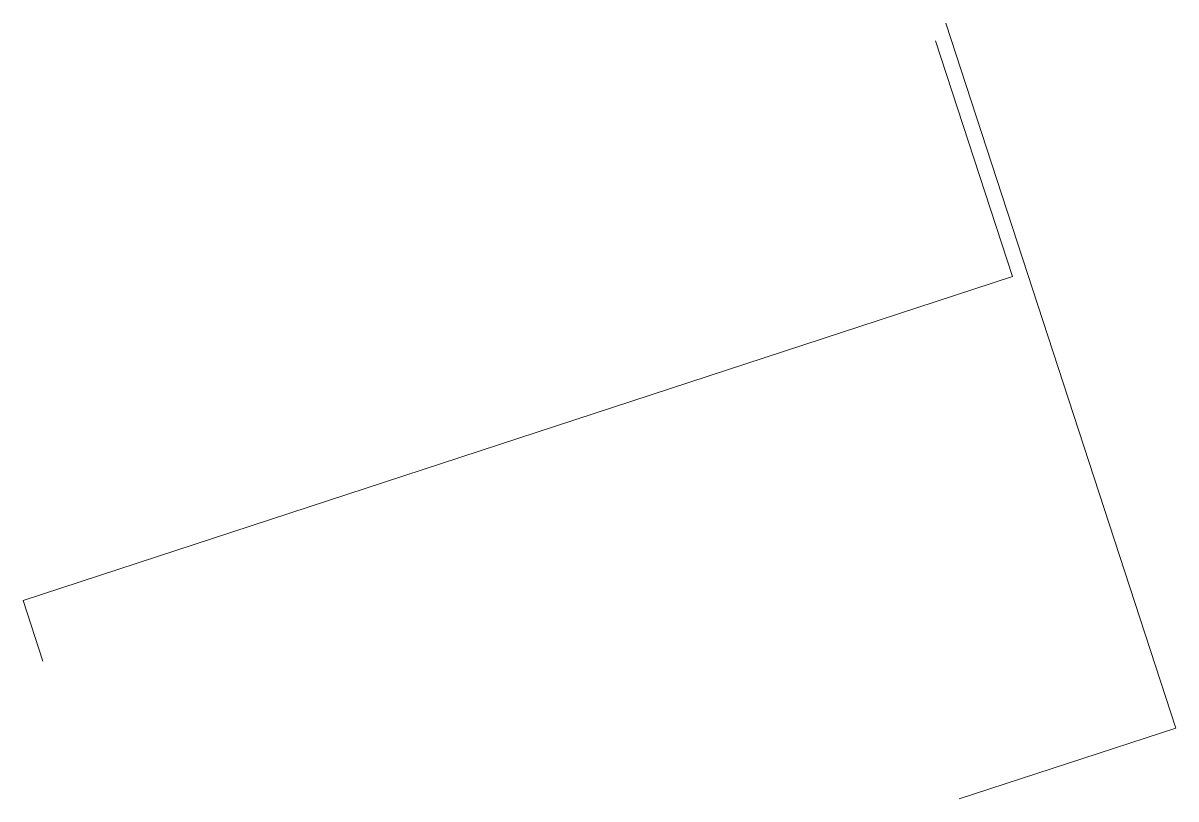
# Model space of a CAD drawing. Header units: metres. Extents: x 425647 to 425688, y 4581767.1 to 4581794.7.
import ezdxf

# ---------------------------------------------------------------- set-up
doc = ezdxf.new("R2010")
doc.units = ezdxf.units.M
doc.header["$MEASUREMENT"] = 0
doc.layers.add('01_I_HoritzontalD_l', color=251, linetype='Continuous', lineweight=0, true_color=0x646464)

msp = doc.modelspace()

# ---------------------------------------------------------------- linework, layer by layer
at = {"layer": '01_I_HoritzontalD_l', "flags": 128}
for points, elevation in [([(425679.809974, 4581794.726642), (425688.000696, 4581769.658934), (425680.281948, 4581767.13688)], -10), ([(425679.446297, 4581794.091068), (425682.186882, 4581785.71239), (425646.973561, 4581774.194454), (425647.678558, 4581772.039093)], -30)]:
    msp.add_lwpolyline(points, dxfattribs=dict(at, elevation=elevation))

doc.saveas('drawing.dxf')
